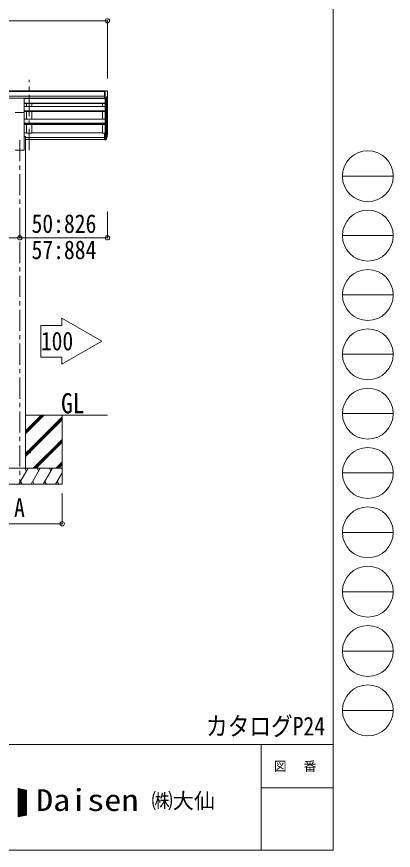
# Model space of a CAD drawing. Units: millimetres at full size, sheet at 1:40; details may follow other scales. Extents: x -11181 to 11305, y -7804 to 7716.
# Drawn here: x 7757 to 11305, y -7804 to 62 of the extents above; entities that cross this region are included whole.
import ezdxf
from ezdxf.enums import TextEntityAlignment as Align

# ---------------------------------------------------------------- set-up
doc = ezdxf.new("R2010")
doc.units = ezdxf.units.MM
doc.header["$LTSCALE"] = 40
doc.header["$PDMODE"] = 32
doc.header["$PDSIZE"] = 40
doc.linetypes.add('CHAIN1', pattern=[8, 5, -1, 1, -1])
for name, color, linetype, lineweight in [('0-6_OTH_LINE', 7, 'Continuous', 9), ('0-7_合掌部品', 3, 'Continuous', 9), ('F-0_240', 7, 'Continuous', 9)]:
    doc.layers.add(name, color=color, linetype=linetype, lineweight=lineweight)
doc.styles.add('ＭＳ ゴシック', font='')
doc.styles.get('ＭＳ ゴシック').set_extended_font_data('MS Gothic')

msp = doc.modelspace()

# ---------------------------------------------------------------- linework, layer by layer
at = {"layer": '0-6_OTH_LINE', "color": 6}
for p, q in [((3559.5, 22.74), (8611.5, 22.74)), ((8611.5, 22.74), (8611.5, -522.88)), ((7785.5, -2025.05), (7785.5, -1775.05)), ((8611.5, -2025.05), (8611.5, -1775.05)), ((8611.5, -2025.05), (7285.5, -2025.05)), ((8185.5, -4722.19), (8185.5, -4433.22)), ((7385.5, -4722.19), (8185.5, -4722.19))]:
    msp.add_line(p, q, dxfattribs=at)
at = {"layer": '0-6_OTH_LINE', "color": 5, "linetype": 'CHAIN1'}
for p, q in [((7875.5, -1196.78), (7875.5, -534.25)), ((7785.5, -1102.98), (7785.5, -4349.12))]:
    msp.add_line(p, q, dxfattribs=at)
at = {"layer": '0-6_OTH_LINE', "color": 4}
for p, q in [((3586, -639.45), (8585, -639.45)), ((3586, -644.8), (8585, -644.8)), ((3586, -688.32), (8585, -688.32)), ((3586, -705.99), (8585, -705.99)), ((8607.21, -694.41), (8607.21, -1064.12)), ((8611.5, -1039.86), (8611.5, -675.61)), ((7828, -708.48), (8585, -708.48)), ((7828, -710.88), (8591.5, -710.88)), ((7828, -752.91), (8591.5, -752.91)), ((7828, -754.61), (8591.5, -754.61)), ((7828, -758.19), (8591.5, -758.19)), ((7828, -785.3), (8591.5, -785.3)), ((7850.5, -708.48), (7850.5, -710.88)), ((7850.5, -758.19), (7850.5, -785.3)), ((7900.5, -708.48), (7900.5, -710.88)), ((7900.5, -758.19), (7900.5, -785.3)), ((8566.5, -785.3), (8566.5, -758.19)), ((8591.5, -710.24), (8591.5, -1037.69)), ((8597.5, -709.77), (8597.5, -1082.12)), ((7828, -825.92), (8591.5, -825.92)), ((7828, -827.6), (8591.5, -827.6)), ((7828, -834.39), (8591.5, -834.39)), ((7828, -1199.12), (7828, -841.12)), ((7850.5, -834.39), (7850.5, -903.78)), ((7900.5, -834.39), (7900.5, -903.78)), ((8566.5, -903.78), (8566.5, -834.39)), ((7828, -903.78), (8591.5, -903.78)), ((7828, -942.92), (8591.5, -942.92)), ((7828, -944.59), (8591.5, -944.59)), ((7828, -954.23), (8591.5, -954.23)), ((7850.5, -954.23), (7850.5, -1038.51)), ((8566.5, -1038.51), (8566.5, -954.23)), ((7828, -1033.29), (7850.5, -1033.29)), ((7828, -1069.12), (7840.5, -1069.12)), ((7840.5, -1069.12), (7840.5, -4199.12)), ((7840.5, -1077.6), (8585, -1077.6)), ((7840.5, -1078.98), (8585, -1078.98)), ((7840.5, -1096.16), (8585, -1096.16)), ((7900.5, -1033.29), (8566.5, -1033.29)), ((8585, -1038.51), (8566.5, -1038.51)), ((7743, -1199.12), (7828, -1199.12)), ((7885.5, -4044.62), (7840.5, -4044.62)), ((7885.5, -4053.62), (7840.5, -4053.62)), ((7885.5, -4044.62), (7885.5, -4053.62))]:
    msp.add_line(p, q, dxfattribs=at)
at = {"layer": '0-6_OTH_LINE'}
for p, q in [((7743, -707.12), (7828, -707.12)), ((7828, -841.28), (7828, -707.12)), ((8585, -637.26), (8575, -637.34)), ((8575, -639.45), (8575, -637.34)), ((8585, -709.24), (8585, -637.26)), ((8603.5, -637.26), (8585, -637.26)), ((8591.5, -710.24), (8591.5, -637.26)), ((8599.12, -708.43), (8608.4, -692.36)), ((8603.5, -637.26), (8605.83, -637.4)), ((8606.59, -637.82), (8610.65, -643.63)), ((8613.5, -646.63), (8613.5, -647.26)), ((8585, -709.24), (8591.5, -709.24)), ((8591.5, -710.24), (8596.71, -709.92)), ((7743, -841.28), (7828, -841.28)), ((8585, -1037.69), (8585, -1098.75)), ((8585, -1037.69), (8591.5, -1037.69)), ((8585, -1076), (8591.5, -1076)), ((8585, -1081.4), (8591.5, -1081.4)), ((8585, -1098.75), (8591.5, -1098.75)), ((8591.5, -1037.69), (8591.5, -1099.57)), ((8591.5, -1082.4), (8596.63, -1082.4)), ((8591.5, -1084.4), (8596.34, -1084.4)), ((8591.5, -1099.57), (8596.34, -1099.57)), ((8597.93, -1081.65), (8607.68, -1063.23)), ((8609.1, -1063.73), (8598.94, -1082.9)), ((8606.52, -1080.58), (8598.94, -1098.07)), ((8183.15, -2783.63), (8183.15, -2850.83)), ((8183.15, -3150.43), (7982.75, -3150.43)), ((8183.15, -3150.43), (8183.15, -3217.63)), ((7840.5, -3699.12), (8611.5, -3699.12)), ((7840.5, -3874.95), (8016.33, -3699.12)), ((7840.5, -3860.81), (8002.19, -3699.12)), ((7840.5, -3846.66), (7988.04, -3699.12)), ((7840.5, -4058.8), (8185.5, -3713.8)), ((7840.5, -4072.94), (8185.5, -3727.94)), ((7840.5, -4087.08), (8185.5, -3742.08)), ((8185.5, -3699.12), (8185.5, -4349.12)), ((7912.31, -4199.12), (8185.5, -3925.93)), ((7926.45, -4199.12), (8185.5, -3940.07)), ((7940.59, -4199.12), (8185.5, -3954.21)), ((8124.44, -4199.12), (8185.5, -4138.06)), ((8138.58, -4199.12), (8185.5, -4152.2)), ((8152.72, -4199.12), (8185.5, -4166.35)), ((8185.5, -4199.12), (7385.5, -4199.12)), ((7776.65, -4349.12), (7863.26, -4199.12)), ((7848.26, -4225.1), (7833.25, -4199.12)), ((7892.12, -4349.12), (7978.73, -4199.12)), ((7963.73, -4225.1), (7948.73, -4199.12)), ((8007.59, -4349.12), (8094.2, -4199.12)), ((8064.2, -4199.12), (8079.2, -4225.1)), ((8123.06, -4349.12), (8185.5, -4240.98)), ((8179.67, -4199.12), (8185.5, -4209.22)), ((7791.65, -4323.14), (7806.65, -4349.12)), ((7907.12, -4323.14), (7922.12, -4349.12)), ((8022.59, -4323.14), (8037.59, -4349.12)), ((8138.06, -4323.14), (8153.06, -4349.12))]:
    msp.add_line(p, q, dxfattribs=at)
at = {"layer": '0-6_OTH_LINE', "color": 4}
msp.add_lwpolyline([(7900.5, -954.23), (7900.5, -1038.51), (7850.5, -1038.51)], dxfattribs=at)
at = {"layer": '0-6_OTH_LINE'}
for points in [[(8183.15, -3217.63), (8559.01, -3000.63), (8183.15, -2783.63)], [(8183.15, -2850.83), (7982.75, -2850.83), (7982.75, -3150.43)], [(7385.5, -3699.12), (7385.5, -4349.12), (8185.5, -4349.12)]]:
    msp.add_lwpolyline(points, dxfattribs=at)
for centre, radius, start, end in [((8605.77, -638.4), 1, 35, 86.5), ((8411.5, -647.26), 202, 347.09739, 0), ((8610.5, -646.63), 3, 0, 87), ((8596.52, -706.93), 3, 273.5, 330), ((8596.34, -1081.4), 3, 270, 330), ((8596.34, -1096.57), 3, 270, 330), ((8596.63, -1080.9), 1.5, 270, 330), ((8478.28, -1044.5), 133.22, 344.28698, 356.72013), ((8523.55, -1037.28), 88.05, 342.78929, 2.77608), ((8522.84, -1041.56), 89.07, 345.58812, 5.50424)]:
    msp.add_arc(centre, radius, start, end, dxfattribs=at)
at = {"layer": '0-6_OTH_LINE', "color": 6}
for p in [(8611.5, 22.74), (7785.5, -2025.05), (8611.5, -2025.05), (8185.5, -4722.19)]:
    msp.add_point(p, dxfattribs=at)
at = {"layer": 'F-0_240', "color": 5}
for p, q in [((10739.39, 7716.46), (10739.39, -7803.54)), ((-11180.61, -6803.54), (10739.39, -6803.54)), ((10059.39, -6803.54), (10059.39, -7803.54)), ((10059.39, -7213.54), (10739.39, -7213.54)), ((-11180.61, -7803.54), (10739.39, -7803.54))]:
    msp.add_line(p, q, dxfattribs=at)
at = {"layer": 'F-0_240', "color": 4}
for p, q in [((10824.88, -1443.54), (11304.88, -1443.54)), ((10824.88, -2003.54), (11304.88, -2003.54)), ((10824.88, -2563.54), (11304.88, -2563.54)), ((10824.88, -3123.54), (11304.88, -3123.54)), ((10824.88, -3683.54), (11304.88, -3683.54)), ((10824.88, -4243.54), (11304.88, -4243.54)), ((10824.88, -4803.54), (11304.88, -4803.54)), ((10824.88, -5363.54), (11304.88, -5363.54)), ((10824.88, -5923.54), (11304.88, -5923.54)), ((10824.88, -6483.54), (11304.88, -6483.54))]:
    msp.add_line(p, q, dxfattribs=at)
at = {"layer": 'F-0_240'}
for p, q in [((7770.33, -7220.34), (7850.33, -7237.01)), ((7770.33, -7220.34), (7770.33, -7487.01)), ((7770.33, -7221.44), (7775.6, -7221.44)), ((7770.33, -7225.44), (7794.8, -7225.44)), ((7770.33, -7229.44), (7814, -7229.44)), ((7770.33, -7233.44), (7833.2, -7233.44)), ((7772.7, -7486.52), (7772.7, -7220.84)), ((7776.7, -7485.68), (7776.7, -7221.67)), ((7780.7, -7484.85), (7780.7, -7222.5)), ((7784.7, -7484.02), (7784.7, -7223.34)), ((7788.7, -7483.18), (7788.7, -7224.17)), ((7792.7, -7482.35), (7792.7, -7225)), ((7796.7, -7481.52), (7796.7, -7225.84)), ((7800.7, -7480.68), (7800.7, -7226.67)), ((7804.7, -7479.85), (7804.7, -7227.5)), ((7808.7, -7479.02), (7808.7, -7228.34)), ((7812.7, -7478.18), (7812.7, -7229.17)), ((7816.7, -7477.35), (7816.7, -7230)), ((7820.7, -7476.52), (7820.7, -7230.84)), ((7824.7, -7475.68), (7824.7, -7231.67)), ((7828.7, -7474.85), (7828.7, -7232.5)), ((7832.7, -7474.02), (7832.7, -7233.34)), ((7836.7, -7473.18), (7836.7, -7234.17)), ((7840.7, -7472.35), (7840.7, -7235)), ((7844.7, -7471.52), (7844.7, -7235.84)), ((7770.33, -7237.44), (7850.33, -7237.44)), ((7770.33, -7241.44), (7850.33, -7241.44)), ((7770.33, -7245.44), (7850.33, -7245.44)), ((7770.33, -7249.44), (7850.33, -7249.44)), ((7770.33, -7253.44), (7850.33, -7253.44)), ((7770.33, -7257.44), (7850.33, -7257.44)), ((7770.33, -7261.44), (7850.33, -7261.44)), ((7770.33, -7265.44), (7850.33, -7265.44)), ((7770.33, -7269.44), (7850.33, -7269.44)), ((7770.33, -7273.44), (7850.33, -7273.44)), ((7770.33, -7277.44), (7850.33, -7277.44)), ((7770.33, -7281.44), (7850.33, -7281.44)), ((7770.33, -7285.44), (7850.33, -7285.44)), ((7770.33, -7289.44), (7850.33, -7289.44)), ((7770.33, -7293.44), (7850.33, -7293.44)), ((7770.33, -7297.44), (7850.33, -7297.44)), ((7770.33, -7301.44), (7850.33, -7301.44)), ((7770.33, -7305.44), (7850.33, -7305.44)), ((7770.33, -7309.44), (7850.33, -7309.44)), ((7770.33, -7313.44), (7850.33, -7313.44)), ((7848.7, -7470.68), (7848.7, -7236.67)), ((7850.33, -7237.01), (7850.33, -7470.34)), ((7770.33, -7317.44), (7850.33, -7317.44)), ((7770.33, -7321.44), (7850.33, -7321.44)), ((7770.33, -7325.44), (7850.33, -7325.44)), ((7770.33, -7329.44), (7850.33, -7329.44)), ((7770.33, -7333.44), (7850.33, -7333.44)), ((7770.33, -7337.44), (7850.33, -7337.44)), ((7770.33, -7341.44), (7850.33, -7341.44)), ((7770.33, -7345.44), (7850.33, -7345.44)), ((7770.33, -7349.44), (7850.33, -7349.44)), ((7770.33, -7353.44), (7850.33, -7353.44)), ((7770.33, -7357.44), (7850.33, -7357.44)), ((7770.33, -7361.44), (7850.33, -7361.44)), ((7770.33, -7365.44), (7850.33, -7365.44)), ((7770.33, -7369.44), (7850.33, -7369.44)), ((7770.33, -7373.44), (7850.33, -7373.44)), ((7770.33, -7377.44), (7850.33, -7377.44)), ((7770.33, -7381.44), (7850.33, -7381.44)), ((7770.33, -7385.44), (7850.33, -7385.44)), ((7770.33, -7389.44), (7850.33, -7389.44)), ((7770.33, -7393.44), (7850.33, -7393.44)), ((7770.33, -7397.44), (7850.33, -7397.44)), ((7770.33, -7401.44), (7850.33, -7401.44)), ((7770.33, -7405.44), (7850.33, -7405.44)), ((7770.33, -7409.44), (7850.33, -7409.44)), ((7770.33, -7413.44), (7850.33, -7413.44)), ((7770.33, -7417.44), (7850.33, -7417.44)), ((7770.33, -7421.44), (7850.33, -7421.44)), ((7770.33, -7425.44), (7850.33, -7425.44)), ((7770.33, -7429.44), (7850.33, -7429.44)), ((7770.33, -7433.44), (7850.33, -7433.44)), ((7770.33, -7437.44), (7850.33, -7437.44)), ((7770.33, -7441.44), (7850.33, -7441.44)), ((7770.33, -7445.44), (7850.33, -7445.44)), ((7770.33, -7449.44), (7850.33, -7449.44)), ((7770.33, -7453.44), (7850.33, -7453.44)), ((7770.33, -7457.44), (7850.33, -7457.44)), ((7770.33, -7461.44), (7850.33, -7461.44)), ((7770.33, -7465.44), (7850.33, -7465.44)), ((7770.33, -7469.44), (7850.33, -7469.44)), ((7850.33, -7470.34), (7770.33, -7487.01)), ((7770.33, -7473.44), (7835.47, -7473.44)), ((7770.33, -7477.44), (7816.27, -7477.44)), ((7770.33, -7481.44), (7797.07, -7481.44)), ((7770.33, -7485.44), (7777.87, -7485.44))]:
    msp.add_line(p, q, dxfattribs=at)
at = {"layer": 'F-0_240', "color": 4}
for centre in [(11064.88, -1443.54), (11064.88, -2003.54), (11064.88, -2563.54), (11064.88, -3123.54), (11064.88, -3683.54), (11064.88, -4243.54), (11064.88, -4803.54), (11064.88, -5363.54), (11064.88, -5923.54), (11064.88, -6483.54)]:
    msp.add_circle(centre, 240, dxfattribs=at)

# ---------------------------------------------------------------- texts
at = {"layer": '0-6_OTH_LINE', "style": 'ＭＳ ゴシック', "width": 0.85}
for s, height, p in [('50:826', 176, (7896.67, -2031.11)), ('57:884', 176, (7896.67, -2278.4)), ('100', 176, (7983.98, -3139.38)), ('GL', 190.6, (8174.96, -3737.81)), ('A', 176, (7731.75, -4711.47))]:
    msp.add_text(s, height=height, dxfattribs=at).set_placement(p, align=Align.BOTTOM_LEFT)
at = {"layer": '0-7_合掌部品', "color": 7, "style": 'ＭＳ ゴシック', "width": 0.85}
msp.add_text('カタログP24', height=176, dxfattribs=at).set_placement((9540.35, -6772.94), align=Align.BOTTOM_LEFT)
at = {"layer": 'F-0_240', "style": 'ＭＳ ゴシック', "width": 1.15}
msp.add_text('Daisen', height=205.3, dxfattribs=at).set_placement((7939.48, -7493.68), align=Align.BOTTOM_LEFT)
at = {"layer": 'F-0_240', "style": 'ＭＳ ゴシック'}
msp.add_text('㈱大仙\u3000', height=146.6, dxfattribs=at).set_placement((9026.68, -7453.68), align=Align.BOTTOM_LEFT)
at = {"layer": 'F-0_240', "insert": (10179.39, -7063.54), "char_height": 87.98, "attachment_point": 7, "style": 'ＭＳ ゴシック'}
msp.add_mtext('\\T1.17;図\u3000番', dxfattribs=at)

doc.saveas('drawing.dxf')
